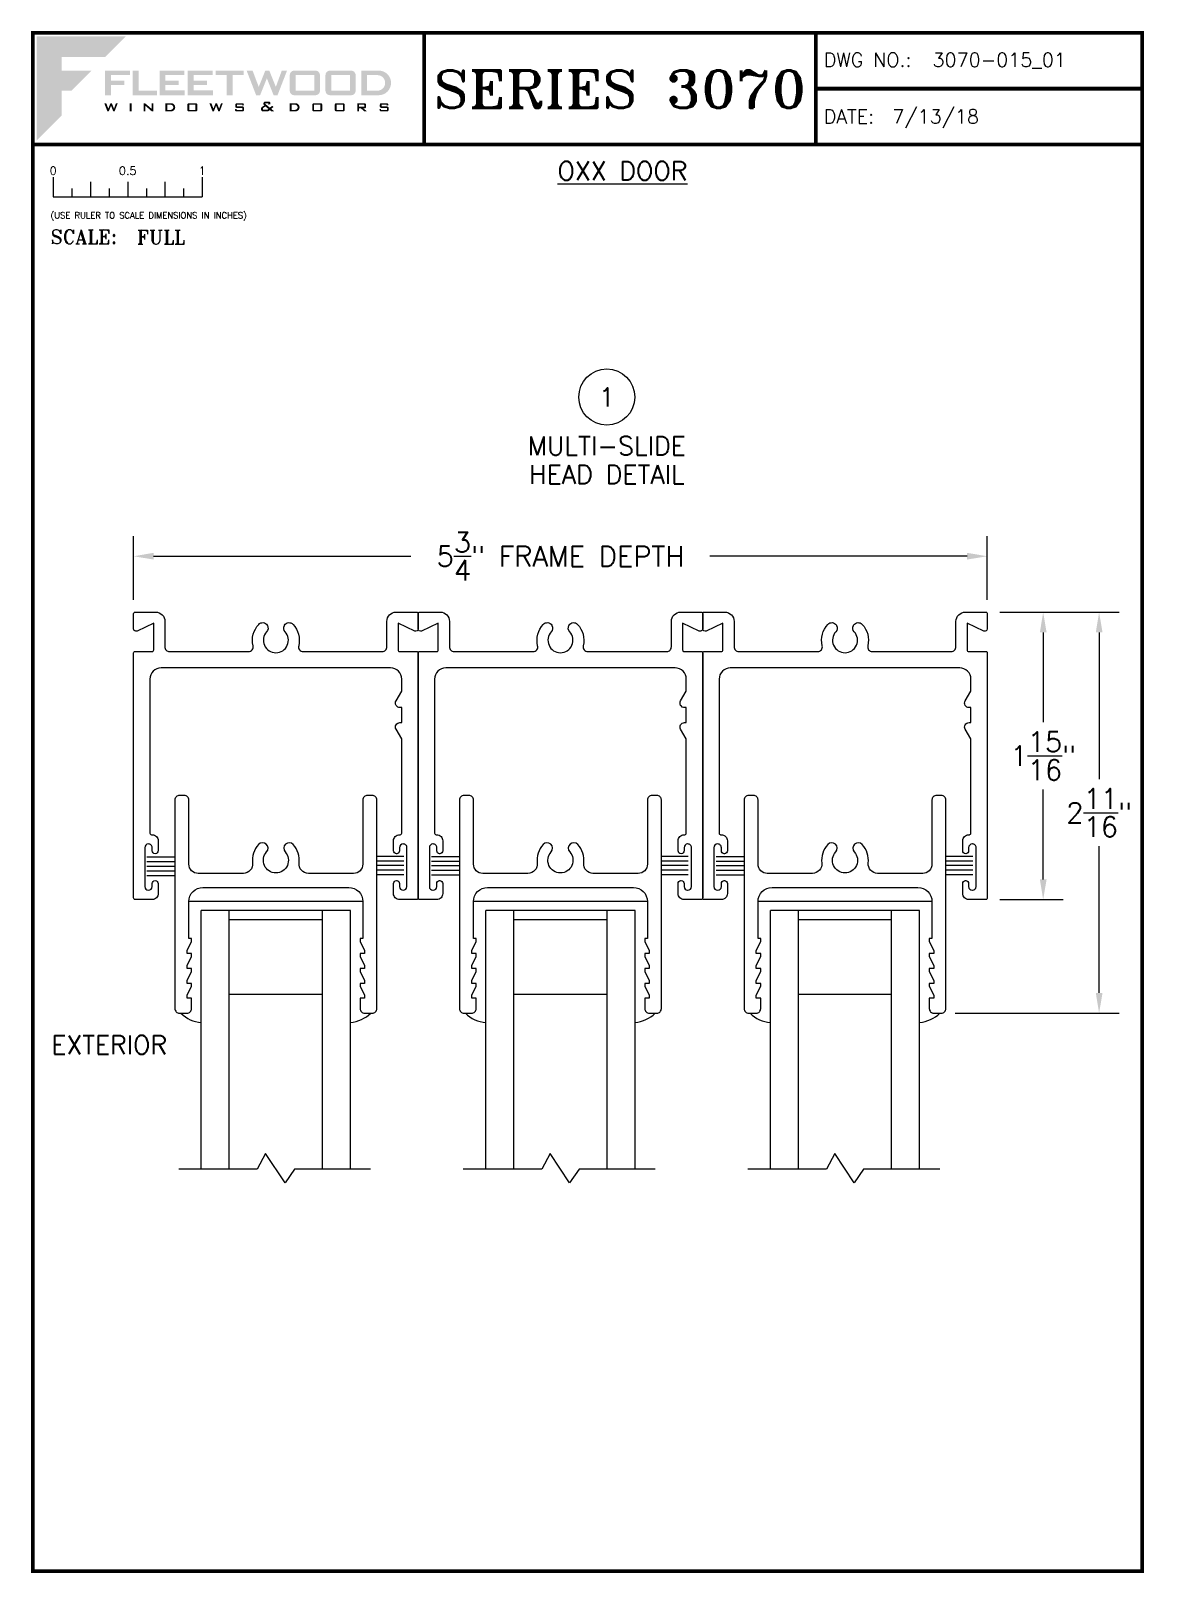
# Paper-space layout 'DETAIL 1' of a CAD drawing. Extents: x 0.3 to 7.8, y 0.1 to 10.4.
# The model-space entities are those that its viewports show. They can reach past a viewport. Long polylines and large blocks are cut down to what shows.
import ezdxf
from ezdxf.enums import TextEntityAlignment as Align

# ---------------------------------------------------------------- set-up
doc = ezdxf.new("R2010")
doc.units = 0
doc.header["$MEASUREMENT"] = 0
doc.layers.get('0').update_dxf_attribs({"linetype": 'CONTINUOUS'})
doc.layers.get('DEFPOINTS').update_dxf_attribs({"color": 1, "linetype": 'CONTINUOUS'})
for name, color, linetype in [('FRAME', 1, 'CONTINUOUS'), ('GLASS-VINYL', 7, 'CONTINUOUS'), ('MISC', 7, 'CONTINUOUS'), ('SEAL', 7, 'CONTINUOUS'), ('TEXT', 7, 'CONTINUOUS'), ('TITLE-BLOCK', 7, 'CONTINUOUS'), ('TITLE_BLOCK', 7, 'CONTINUOUS'), ('VENT', 5, 'CONTINUOUS')]:
    doc.layers.add(name, color=color, linetype=linetype)
doc.layers.add('VP', color=40, linetype='CONTINUOUS', plot=False)
doc.layers.get('VP').off()
doc.styles.add('ROMANS', font='romans')
doc.styles.add('ROMANT', font='romant')
doc.styles.add('SIMPLEX-094', font='simplex.shx', dxfattribs={"height": 0.094})
doc.styles.get("Standard").update_dxf_attribs({"font": 'simplex.shx'})
doc.dimstyles.new('FULL SCALE', dxfattribs={"dimscale": 0.75, "dimtxt": 0.18, "dimasz": 0.18, "dimexe": 0.18, "dimexo": 0.125, "dimgap": 0.09, "dimtad": 0, "dimtih": 1, "dimtoh": 1, "dimdec": 4, "dimzin": 0, "dimdsep": 46, "dimlunit": 4, "dimtxsty": 'Standard', "dimcen": 0.09, "dimadec": 0, "dimazin": 0, "dimtfac": 1, "dimtdec": 4, "dimtofl": 0, "dimtmove": 0, "dimatfit": 3, "dimfxl": 0, "dimtolj": 1, "dimtzin": 0, "dimarcsym": 0})

# ---------------------------------------------------------------- blocks, each defined once
blk = doc.blocks.new('*D49')
at = {"layer": 'DEFPOINTS', "color": 0}
for p in [(6.703, 6.553), (6.405, 3.866), (7.463, 3.866)]:
    blk.add_point(p, dxfattribs=at)
at = {"layer": 'TEXT', "color": 0, "lineweight": -2}
for p, q in [((6.797, 6.553), (7.598, 6.553)), ((7.463, 6.418), (7.463, 5.434)), ((7.463, 4.001), (7.463, 4.984)), ((6.499, 3.866), (7.598, 3.866))]:
    blk.add_line(p, q, dxfattribs=at)
at = {"layer": 'TEXT', "color": 0}
for points in [[(7.441, 6.418), (7.486, 6.418), (7.463, 6.553)], [(7.441, 4.001), (7.486, 4.001), (7.463, 3.866)]]:
    blk.add_solid(points, dxfattribs=at)
at = {"layer": 'TEXT', "color": 0, "insert": (7.463, 5.209), "char_height": 0.135, "attachment_point": 5}
blk.add_mtext('\\A1;2{\\H1x;\\S11/16;}"', dxfattribs=at)
blk = doc.blocks.new('*D50')
at = {"layer": 'DEFPOINTS', "color": 0}
for p in [(6.713, 6.928), (0.989, 6.543), (6.713, 6.543)]:
    blk.add_point(p, dxfattribs=at)
at = {"layer": 'TEXT', "color": 0, "lineweight": -2}
for p, q in [((0.989, 6.637), (0.989, 7.063)), ((6.713, 6.637), (6.713, 7.063)), ((1.124, 6.928), (2.849, 6.928)), ((6.578, 6.928), (4.854, 6.928))]:
    blk.add_line(p, q, dxfattribs=at)
at = {"layer": 'TEXT', "color": 0}
for points in [[(1.124, 6.951), (1.124, 6.906), (0.989, 6.928)], [(6.578, 6.951), (6.578, 6.906), (6.713, 6.928)]]:
    blk.add_solid(points, dxfattribs=at)
at = {"layer": 'TEXT', "color": 0, "insert": (3.851, 6.928), "char_height": 0.135, "attachment_point": 5}
blk.add_mtext('\\A1;5{\\H1x;\\S3/4;}" FRAME DEPTH', dxfattribs=at)
blk = doc.blocks.new('Fleetwood_Logo_6-10-15')
h = blk.add_hatch(color=154)
h.dxf.hatch_style = 1
h.paths.add_polyline_path([(0.2526, -0.0017), (0.0019, -0.0017), (0.0019, -0.2942), (0.0725, -0.2236), (0.0725, -0.1535), (0.1007, -0.1535), (0.1567, -0.0976), (0.0725, -0.0976), (0.0725, -0.0596), (0.1946, -0.0596)])
h = blk.add_hatch(color=251)
h.dxf.hatch_style = 1
h.paths.add_polyline_path([(0.2487, -0.1256), (0.2112, -0.1256), (0.2112, -0.1102), (0.2647, -0.1102), (0.2647, -0.0976), (0.1946, -0.0976), (0.1946, -0.1667), (0.2112, -0.1667), (0.2112, -0.1377), (0.2487, -0.1377)])
h = blk.add_hatch(color=251)
h.dxf.hatch_style = 1
h.paths.add_polyline_path([(0.2886, -0.0976), (0.272, -0.0976), (0.272, -0.1667), (0.3401, -0.1667), (0.3401, -0.1535), (0.2886, -0.1535)])
h = blk.add_hatch(color=251)
h.dxf.hatch_style = 1
h.paths.add_polyline_path([(0.4175, -0.0976), (0.3474, -0.0976), (0.3474, -0.1667), (0.4185, -0.1667), (0.4185, -0.1534), (0.364, -0.1534), (0.364, -0.1377), (0.4015, -0.1377), (0.4015, -0.1256), (0.364, -0.1256), (0.364, -0.1102), (0.4175, -0.1102)])
h = blk.add_hatch(color=251)
h.dxf.hatch_style = 1
h.paths.add_polyline_path([(0.4965, -0.0976), (0.4264, -0.0976), (0.4264, -0.1667), (0.4975, -0.1667), (0.4975, -0.1534), (0.443, -0.1534), (0.443, -0.1377), (0.4804, -0.1377), (0.4804, -0.1256), (0.443, -0.1256), (0.443, -0.1102), (0.4965, -0.1102)])
h = blk.add_hatch(color=251)
h.dxf.hatch_style = 1
h.paths.add_polyline_path([(0.5842, -0.0976), (0.5054, -0.0976), (0.5054, -0.1102), (0.5365, -0.1102), (0.5365, -0.1667), (0.5531, -0.1667), (0.5531, -0.1102), (0.5842, -0.1102)])
h = blk.add_hatch(color=251)
h.dxf.hatch_style = 1
h.paths.add_polyline_path([(0.6089, -0.0976), (0.5921, -0.0976), (0.6188, -0.1667), (0.63, -0.1667), (0.6489, -0.1192), (0.6679, -0.1667), (0.6789, -0.1667), (0.7056, -0.0976), (0.6908, -0.0976), (0.6742, -0.1433), (0.6558, -0.0976), (0.6446, -0.0976), (0.6261, -0.1433)])
h = blk.add_hatch(color=251)
h.dxf.hatch_style = 1
h.paths.add_polyline_path([(0.7853, -0.0976), (0.726, -0.0976, 0.414214), (0.7133, -0.1102), (0.7133, -0.154, 0.414214), (0.726, -0.1667), (0.7853, -0.1667, 0.414214), (0.798, -0.154), (0.798, -0.1102, 0.414214)])
h.paths.add_polyline_path([(0.7819, -0.1102), (0.7819, -0.154), (0.7294, -0.154), (0.7294, -0.1102)], flags=16)
h = blk.add_hatch(color=251)
h.dxf.hatch_style = 1
h.paths.add_polyline_path([(0.8856, -0.0976), (0.8262, -0.0976, 0.414214), (0.8136, -0.1102), (0.8136, -0.154, 0.414214), (0.8262, -0.1667), (0.8856, -0.1667, 0.414214), (0.8982, -0.154), (0.8982, -0.1102, 0.414214)])
h.paths.add_polyline_path([(0.8822, -0.1102), (0.8822, -0.154), (0.8296, -0.154), (0.8296, -0.1102)], flags=16)
h = blk.add_hatch(color=251)
h.dxf.hatch_style = 1
h.paths.add_polyline_path([(0.9632, -0.0976), (0.914, -0.0976), (0.914, -0.1667), (0.9632, -0.1667, 1)])
h.paths.add_polyline_path([(0.9301, -0.1102), (0.9593, -0.1102, -1), (0.9593, -0.154), (0.9301, -0.154)], flags=16)
h = blk.add_hatch(color=7)
h.dxf.hatch_style = 1
h.paths.add_polyline_path([(0.2301, -0.1891), (0.2251, -0.1891), (0.2196, -0.2043), (0.2134, -0.1891), (0.2097, -0.1891), (0.2035, -0.2043), (0.1978, -0.1891), (0.1922, -0.1891), (0.2011, -0.2121), (0.2048, -0.2121), (0.2112, -0.1963), (0.2175, -0.2121), (0.2212, -0.2121)])
h = blk.add_hatch(color=7)
h.dxf.hatch_style = 1
h.paths.add_polyline_path([(0.2691, -0.1891), (0.2637, -0.1891), (0.2637, -0.2118), (0.2637, -0.2121), (0.2691, -0.2121)])
h = blk.add_hatch(color=7)
h.dxf.hatch_style = 1
h.paths.add_polyline_path([(0.3077, -0.1964), (0.3259, -0.2121), (0.3298, -0.2121), (0.3298, -0.1891), (0.325, -0.1891), (0.325, -0.2047), (0.3067, -0.1891), (0.3029, -0.1891), (0.3029, -0.2121), (0.3077, -0.2121)])
h = blk.add_hatch(color=7)
h.dxf.hatch_style = 1
h.paths.add_polyline_path([(0.3801, -0.1891), (0.3637, -0.1891), (0.3637, -0.2121), (0.3801, -0.2121, 1)])
h.paths.add_polyline_path([(0.3691, -0.2079), (0.3691, -0.1933), (0.3788, -0.1933, -1), (0.3788, -0.2079)], flags=16)
h = blk.add_hatch(color=7)
h.dxf.hatch_style = 1
h.paths.add_polyline_path([(0.4537, -0.2079), (0.4537, -0.1933, 0.414214), (0.4495, -0.1891), (0.4297, -0.1891, 0.414214), (0.4255, -0.1933), (0.4255, -0.2079, 0.414214), (0.4297, -0.2121), (0.4495, -0.2121, 0.414214)])
h.paths.add_polyline_path([(0.4308, -0.2079), (0.4308, -0.1933), (0.4484, -0.1933), (0.4484, -0.2079)], flags=16)
h = blk.add_hatch(color=7)
h.dxf.hatch_style = 1
h.paths.add_polyline_path([(0.5253, -0.1891), (0.5203, -0.1891), (0.5148, -0.2043), (0.5087, -0.1891), (0.5049, -0.1891), (0.4988, -0.2043), (0.493, -0.1891), (0.4874, -0.1891), (0.4963, -0.2121), (0.5001, -0.2121), (0.5064, -0.1963), (0.5127, -0.2121), (0.5164, -0.2121)])
h = blk.add_hatch(color=7)
h.dxf.hatch_style = 1
h.paths.add_polyline_path([(0.5801, -0.1891), (0.5643, -0.1891, 0.414214), (0.56, -0.1933), (0.56, -0.1981, 0.414214), (0.5643, -0.2024), (0.58, -0.2024), (0.58, -0.2078), (0.5637, -0.2078), (0.5637, -0.2052), (0.5591, -0.2062), (0.5591, -0.2078, 0.414214), (0.5634, -0.2121), (0.5805, -0.2121, 0.414214), (0.5848, -0.2078), (0.5848, -0.2024, 0.414214), (0.5805, -0.1982), (0.5648, -0.1982), (0.5648, -0.193), (0.5798, -0.193), (0.5798, -0.1958), (0.5843, -0.1948), (0.5843, -0.1933, 0.414214)])
h = blk.add_hatch(color=7)
h.dxf.hatch_style = 1
h.paths.add_polyline_path([(0.645, -0.1913, -0.222262), (0.6447, -0.1906), (0.6447, -0.1892), (0.6535, -0.1892), (0.6535, -0.193), (0.6587, -0.1918), (0.6587, -0.189, 0.414214), (0.6544, -0.1847), (0.6437, -0.1847, 0.414214), (0.6394, -0.189), (0.6394, -0.1922, 0.222262), (0.6407, -0.1948), (0.6415, -0.1955), (0.6345, -0.1998, 0.260684), (0.6329, -0.2027), (0.6329, -0.2078, 0.414214), (0.6372, -0.2121), (0.6514, -0.2121, 0.17577), (0.6536, -0.2113), (0.657, -0.2085), (0.6614, -0.2121), (0.6699, -0.2121), (0.6613, -0.2049), (0.6676, -0.1997), (0.6637, -0.1964), (0.6574, -0.2017)])
h.paths.add_polyline_path([(0.6532, -0.2052), (0.6509, -0.2072, -0.17577), (0.6502, -0.2074), (0.6382, -0.2074), (0.6382, -0.2033, -0.260684), (0.6387, -0.2025), (0.6451, -0.1985)], flags=16)
h = blk.add_hatch(color=7)
h.dxf.hatch_style = 1
h.paths.add_polyline_path([(0.7294, -0.1891), (0.713, -0.1891), (0.713, -0.2121), (0.7294, -0.2121, 1)])
h.paths.add_polyline_path([(0.7184, -0.2079), (0.7184, -0.1933), (0.7281, -0.1933, -1), (0.7281, -0.2079)], flags=16)
h = blk.add_hatch(color=7)
h.dxf.hatch_style = 1
h.paths.add_polyline_path([(0.8045, -0.2079), (0.8045, -0.1933, 0.414214), (0.8003, -0.1891), (0.7805, -0.1891, 0.414214), (0.7763, -0.1933), (0.7763, -0.2079, 0.414214), (0.7805, -0.2121), (0.8003, -0.2121, 0.414214)])
h.paths.add_polyline_path([(0.7816, -0.2079), (0.7816, -0.1933), (0.7992, -0.1933), (0.7992, -0.2079)], flags=16)
h = blk.add_hatch(color=7)
h.dxf.hatch_style = 1
h.paths.add_polyline_path([(0.8678, -0.2079), (0.8678, -0.1933, 0.414214), (0.8636, -0.1891), (0.8438, -0.1891, 0.414214), (0.8396, -0.1933), (0.8396, -0.2079, 0.414214), (0.8438, -0.2121), (0.8636, -0.2121, 0.414214)])
h.paths.add_polyline_path([(0.8449, -0.2079), (0.8449, -0.1933), (0.8624, -0.1933), (0.8624, -0.2079)], flags=16)
h = blk.add_hatch(color=7)
h.dxf.hatch_style = 1
h.paths.add_polyline_path([(0.9277, -0.1993), (0.9277, -0.1933, 0.414214), (0.9235, -0.1891), (0.9028, -0.1891), (0.9028, -0.2121), (0.9082, -0.2121), (0.9082, -0.2035), (0.9131, -0.2035), (0.9224, -0.2121), (0.9303, -0.2121), (0.9197, -0.2035), (0.9235, -0.2035, 0.414214)])
h.paths.add_polyline_path([(0.9082, -0.1993), (0.9082, -0.1933), (0.9214, -0.1933, -0.414214), (0.9224, -0.1943), (0.9224, -0.1983, -0.414214), (0.9214, -0.1993)], flags=16)
h = blk.add_hatch(color=7)
h.dxf.hatch_style = 1
h.paths.add_polyline_path([(0.9867, -0.1982), (0.971, -0.1982), (0.971, -0.193), (0.9859, -0.193), (0.9859, -0.1958), (0.9905, -0.1948), (0.9905, -0.1933, 0.414214), (0.9863, -0.1891), (0.9705, -0.1891, 0.414214), (0.9662, -0.1933), (0.9662, -0.1981, 0.414214), (0.9705, -0.2024), (0.9862, -0.2024), (0.9862, -0.2078), (0.9699, -0.2078), (0.9699, -0.2052), (0.9653, -0.2062), (0.9653, -0.2078, 0.414214), (0.9696, -0.2121), (0.9867, -0.2121, 0.414214), (0.991, -0.2078), (0.991, -0.2024, 0.414214)])
blk = doc.blocks.new('A-SIZE_P')
at = {"const_width": 0.025}
blk.add_lwpolyline([(0.313, 0.125), (7.751, 0.125), (7.751, 10.437), (0.313, 10.437)], close=True, dxfattribs=at)
for points in [[(2.938, 10.437), (2.938, 9.687)], [(5.563, 10.437), (5.563, 9.687)], [(5.563, 10.062), (7.751, 10.062)], [(0.313, 9.687), (7.751, 9.687)]]:
    blk.add_lwpolyline(points, dxfattribs=at)
at = {"xscale": 2.387023416083395, "yscale": 2.387023416083395, "zscale": 2.387023416083395}
blk.add_blockref('Fleetwood_Logo_6-10-15', (0.334, 10.416), dxfattribs=at)
for s, style, p in [('DWG NO.:', 'SIMPLEX-094', (5.617, 10.209)), ('DATE:', 'SIMPLEX-094', (5.616, 9.829)), ('SCALE:', 'ROMANT', (0.433, 9.022))]:
    blk.add_text(s, height=0.094, dxfattribs=dict(style=style)).set_placement(p)
for tag, p, style in [('DWG_NO', (6.346, 10.209), 'SIMPLEX-094'), ('DATE', (6.077, 9.829), 'SIMPLEX-094'), ('SCALE', (1.011, 9.02), 'ROMANT')]:
    blk.add_attdef(tag, p, '', height=0.094, dxfattribs=dict(style=style))
for tag, height, style, width, p, p2 in [('DWG_NO_F', 0.094, 'SIMPLEX-094', 1.745692, (6.347, 10.209), (7.683, 10.209)), ('PRODUCT', 0.25, 'ROMANT', 1.390728, (3.001, 9.934), (5.5, 9.934))]:
    blk.add_attdef(tag, text='', height=height, dxfattribs=dict(style=style, width=width)).set_placement(p, p2, align=Align.FIT)
blk = doc.blocks.new('Full')
for p, q in [((0.137, -0.219), (0.137, -0.35)), ((0.262, -0.294), (0.262, -0.35)), ((0.387, -0.249), (0.387, -0.35)), ((0.512, -0.294), (0.512, -0.35)), ((0.637, -0.249), (0.637, -0.35)), ((0.762, -0.294), (0.762, -0.35)), ((0.887, -0.249), (0.887, -0.35)), ((1.012, -0.294), (1.012, -0.35)), ((1.137, -0.219), (1.137, -0.35)), ((0.137, -0.35), (1.137, -0.35))]:
    blk.add_line(p, q)
for s, p in [('0', (0.137, -0.219)), ('0.5', (0.637, -0.219)), ('1', (1.137, -0.219))]:
    blk.add_text(s, height=0.055).set_placement(p, align=Align.BOTTOM_CENTER)
at = {"style": 'ROMANS'}
blk.add_text('(USE RULER TO SCALE DIMENSIONS IN INCHES)', height=0.04115, dxfattribs=at).set_placement((0.12, -0.495))
blk = doc.blocks.new('*D101')
at = {"layer": 'DEFPOINTS', "color": 0}
for p in [(6.703, 6.553), (6.703, 4.627), (7.088, 4.627)]:
    blk.add_point(p, dxfattribs=at)
at = {"layer": 'MISC', "color": 0, "lineweight": -2}
for p, q in [((6.797, 6.553), (7.223, 6.553)), ((7.088, 6.418), (7.088, 5.815)), ((7.088, 4.762), (7.088, 5.365)), ((6.797, 4.627), (7.223, 4.627))]:
    blk.add_line(p, q, dxfattribs=at)
at = {"layer": 'MISC', "color": 0}
for points in [[(7.066, 6.418), (7.111, 6.418), (7.088, 6.553)], [(7.066, 4.762), (7.111, 4.762), (7.088, 4.627)]]:
    blk.add_solid(points, dxfattribs=at)
at = {"layer": 'MISC', "color": 0, "insert": (7.088, 5.59), "char_height": 0.135, "attachment_point": 5}
blk.add_mtext('\\A1;1{\\H1x;\\S15/16;}"', dxfattribs=at)
blk = doc.blocks.new('sectball')
blk.add_circle((0, 0), 0.125)
blk.add_attdef('NO', text='', height=0.062).set_placement((0, 0), align=Align.MIDDLE_CENTER)
for tag, p in [('LINE1', (0, -0.2588)), ('LINE2', (0, -0.3864)), ('LINE3', (0, -0.5214))]:
    blk.add_attdef(tag, text='', height=0.078).set_placement(p, align=Align.CENTER)
blk = doc.blocks.new('3004 STD TOP-RAIL')
at = {"color": 5}
blk.add_lwpolyline([(-0.116, 0.106), (-0.116, 0.106, 0.216769), (-0.156, -0.018, -0.448133), (-0.218, -0.087), (-0.521, -0.087, -0.414214), (-0.583, -0.025), (-0.583, 0.405, 0.414214), (-0.614, 0.436), (-0.646, 0.436, 0.414214), (-0.677, 0.405), (-0.677, -0.993, 0.414214), (-0.646, -1.024), (-0.596, -1.024, 0.414214), (-0.565, -0.993), (-0.565, -0.924), (-0.595, -0.924), (-0.595, -0.904), (-0.565, -0.844), (-0.565, -0.824), (-0.595, -0.824), (-0.595, -0.804), (-0.565, -0.744), (-0.565, -0.724), (-0.595, -0.724), (-0.595, -0.704), (-0.565, -0.644), (-0.565, -0.624), (-0.595, -0.624), (-0.595, -0.604), (-0.565, -0.544), (-0.565, -0.524), (-0.583, -0.524), (-0.583, -0.275, -0.414214), (-0.489, -0.181), (0, -0.181), (0.489, -0.181, -0.414214), (0.583, -0.275), (0.583, -0.524), (0.565, -0.524), (0.565, -0.544), (0.595, -0.604), (0.595, -0.624), (0.565, -0.624), (0.565, -0.644), (0.595, -0.704), (0.595, -0.724), (0.565, -0.724), (0.565, -0.744), (0.595, -0.804), (0.595, -0.824), (0.565, -0.824), (0.565, -0.844), (0.595, -0.904), (0.595, -0.924), (0.565, -0.924), (0.565, -0.993, 0.414214), (0.596, -1.024), (0.646, -1.024, 0.414214), (0.677, -0.993), (0.677, 0.405, 0.414214), (0.646, 0.436), (0.614, 0.436, 0.414214), (0.583, 0.405), (0.583, -0.025, -0.414214), (0.521, -0.087), (0.218, -0.087, -0.448133), (0.156, -0.018, 0.216769), (0.116, 0.106, 0.999998), (0.062, 0.057, -0.651692), (0, -0.084, -0.651692), (-0.062, 0.057, 0.999998), (-0.116, 0.106), (-0.116, 0.106)], format="xyb", dxfattribs=at)
blk = doc.blocks.new('3046 MS HEAD SINGLE TRACK')
blk.add_lwpolyline([(1.76, 1.095), (1.898, 1.095, -0.414214), (1.908, 1.085), (1.908, 0.982, -0.546624), (1.885, 0.968), (1.773, 1.02), (1.773, 0.842, 0.414214), (1.783, 0.831), (1.898, 0.831, -0.414214), (1.908, 0.822), (1.908, -0.821, -0.414214), (1.898, -0.831), (1.783, -0.831, -0.414214), (1.743, -0.791), (1.743, -0.724, -0.414214), (1.762, -0.704), (1.764, -0.704, -0.414214), (1.783, -0.724), (1.783, -0.745, 0.414214), (1.807, -0.769), (1.808, -0.769, 0.414214), (1.833, -0.745), (1.833, -0.484, 0.414214), (1.808, -0.459), (1.807, -0.459, 0.414214), (1.783, -0.484), (1.783, -0.505, -0.414214), (1.764, -0.524), (1.763, -0.524, -0.414214), (1.743, -0.504), (1.743, -0.437, -0.414214), (1.783, -0.397), (1.788, -0.397, 0.414214), (1.798, -0.387), (1.798, 0.245), (1.76, 0.31, -0.57735), (1.786, 0.355), (1.798, 0.355), (1.798, 0.455), (1.786, 0.455, -0.57735), (1.76, 0.5), (1.798, 0.566), (1.798, 0.646, 0.414214), (1.723, 0.721), (0.185, 0.721, 0.414214), (0.11, 0.646), (0.11, -0.387, 0.414214), (0.12, -0.397), (0.125, -0.397, -0.414214), (0.165, -0.437), (0.165, -0.504, -0.414214), (0.145, -0.524), (0.144, -0.524, -0.414214), (0.125, -0.505), (0.125, -0.484, 0.414214), (0.1, -0.459), (0.099, -0.459, 0.414214), (0.075, -0.484), (0.075, -0.745, 0.414214), (0.099, -0.769), (0.1, -0.769, 0.414214), (0.125, -0.745), (0.125, -0.724, -0.414214), (0.144, -0.704), (0.145, -0.704, -0.414214), (0.165, -0.724), (0.165, -0.791, -0.414214), (0.125, -0.831), (0.01, -0.831, -0.414214), (0, -0.821), (0, 0.822, -0.414214), (0.01, 0.831), (0.125, 0.831, 0.414214), (0.135, 0.842), (0.135, 1.02), (0.023, 0.968, -0.546624), (0, 0.982), (0, 1.085, -0.414214), (0.01, 1.095), (0.148, 1.095, -0.414214), (0.21, 1.033), (0.21, 0.863, 0.414214), (0.241, 0.831), (0.771, 0.831, 0.485225), (0.801, 0.87, -0.250378), (0.839, 1.013, -0.505732), (0.896, 1.007), (0.897, 1.006, -0.327538), (0.892, 0.963, 0.652778), (0.954, 0.823, 0.652778), (1.016, 0.963, -0.327538), (1.011, 1.006), (1.012, 1.007, -0.505732), (1.069, 1.013, -0.250378), (1.107, 0.87, 0.485225), (1.137, 0.831), (1.667, 0.831, 0.414214), (1.698, 0.863), (1.698, 1.033, -0.414214)], format="xyb", close=True)

msp = doc.modelspace()

# ---------------------------------------------------------------- linework, layer by layer
at = {"layer": 'GLASS-VINYL'}
for p, q in [((-4.91381, 17.57611), (-6.07981, 17.57611)), ((-3.00581, 17.57611), (-4.17181, 17.57611)), ((-1.09781, 17.57611), (-2.26381, 17.57611)), ((-5.99685, 15.78176), (-5.99685, 17.51411)), ((-4.99685, 17.51411), (-5.99685, 17.51411)), ((-5.80935, 15.78176), (-5.80935, 17.51411)), ((-5.18435, 15.78176), (-5.18435, 17.51411)), ((-4.99685, 15.78176), (-4.99685, 17.51411)), ((-4.08885, 15.78176), (-4.08885, 17.51411)), ((-3.08885, 17.51411), (-4.08885, 17.51411)), ((-3.90135, 15.78176), (-3.90135, 17.51411)), ((-3.27635, 15.78176), (-3.27635, 17.51411)), ((-3.08885, 15.78176), (-3.08885, 17.51411)), ((-2.18085, 15.78176), (-2.18085, 17.51411)), ((-1.18085, 17.51411), (-2.18085, 17.51411)), ((-1.99335, 15.78176), (-1.99335, 17.51411)), ((-1.36835, 15.78176), (-1.36835, 17.51411)), ((-1.18085, 15.78176), (-1.18085, 17.51411)), ((-5.18435, 17.45211), (-5.80935, 17.45211)), ((-3.27635, 17.45211), (-3.90135, 17.45211)), ((-1.36835, 17.45211), (-1.99335, 17.45211)), ((-5.18435, 16.95111), (-5.80935, 16.95111)), ((-3.27635, 16.95111), (-3.90135, 16.95111)), ((-1.36835, 16.95111), (-1.99335, 16.95111))]:
    msp.add_line(p, q, dxfattribs=at)
for points in [[(-4.86146, 15.78176), (-5.37181, 15.78176), (-5.43549, 15.68949), (-5.566, 15.88602), (-5.62181, 15.78176), (-6.14833, 15.78176)], [(-2.95346, 15.78176), (-3.46381, 15.78176), (-3.52749, 15.68949), (-3.658, 15.88602), (-3.71381, 15.78176), (-4.24033, 15.78176)], [(-1.04546, 15.78176), (-1.55581, 15.78176), (-1.61949, 15.68949), (-1.75, 15.88602), (-1.80581, 15.78176), (-2.33233, 15.78176)]]:
    msp.add_lwpolyline(points, dxfattribs=at)
for centre, start, end in [((-5.9785, 16.98101), 224.935627, 265.182257), ((-5.01316, 16.98312), 274.280755, 314.252642), ((-4.0705, 16.98101), 224.935627, 265.182257), ((-3.10516, 16.98312), 274.280755, 314.252642), ((-2.1625, 16.98101), 224.935627, 265.182257), ((-1.19716, 16.98312), 274.280755, 314.252642)]:
    msp.add_arc(centre, 0.2185, start, end, dxfattribs=at)
at = {"layer": 'SEAL'}
for p, q in [((-6.36136, 17.87389), (-6.17162, 17.87389)), ((-6.36136, 17.84289), (-6.17162, 17.84289)), ((-6.36136, 17.81189), (-6.17162, 17.81189)), ((-6.36136, 17.78089), (-6.17162, 17.78089)), ((-4.63956, 17.87748), (-4.81981, 17.87748)), ((-4.63956, 17.84648), (-4.81981, 17.84648)), ((-4.63956, 17.81548), (-4.81981, 17.81548)), ((-4.63956, 17.78448), (-4.81981, 17.78448)), ((-4.45336, 17.87748), (-4.26581, 17.87748)), ((-4.45336, 17.84648), (-4.26581, 17.84648)), ((-4.45336, 17.81548), (-4.26581, 17.81548)), ((-4.45336, 17.78448), (-4.26581, 17.78448)), ((-2.73156, 17.87748), (-2.91181, 17.87748)), ((-2.73156, 17.84648), (-2.91181, 17.84648)), ((-2.73156, 17.81548), (-2.91181, 17.81548)), ((-2.73156, 17.78448), (-2.91181, 17.78448)), ((-2.54536, 17.87748), (-2.35781, 17.87748)), ((-2.54536, 17.84648), (-2.35781, 17.84648)), ((-2.54536, 17.81548), (-2.35781, 17.81548)), ((-2.54536, 17.78448), (-2.35781, 17.78448)), ((-0.82356, 17.87748), (-1.00381, 17.87748)), ((-0.82356, 17.84648), (-1.00381, 17.84648)), ((-0.82356, 17.81548), (-1.00381, 17.81548)), ((-0.82356, 17.78448), (-1.00381, 17.78448)), ((-6.36136, 17.74989), (-6.17162, 17.74989)), ((-4.63956, 17.75348), (-4.81981, 17.75348)), ((-4.45336, 17.75348), (-4.26581, 17.75348)), ((-2.73156, 17.75348), (-2.91181, 17.75348)), ((-2.54536, 17.75348), (-2.35781, 17.75348)), ((-0.82356, 17.75348), (-1.00381, 17.75348))]:
    msp.add_line(p, q, dxfattribs=at)

# ---------------------------------------------------------------- block references
at = {"layer": 'FRAME'}
for p in [(-6.45081, 18.41961), (-4.54281, 18.41961), (-2.63481, 18.41961)]:
    msp.add_blockref('3046 MS HEAD SINGLE TRACK', p, dxfattribs=at)
at = {"layer": 'VENT'}
for p in [(-5.49681, 17.85061), (-3.58881, 17.85061), (-1.68081, 17.85061)]:
    msp.add_blockref('3004 STD TOP-RAIL', p, dxfattribs=at)

psp = doc.layouts.new('DETAIL 1')

# ---------------------------------------------------------------- block references
at = {"layer": 'TEXT'}
ref = psp.add_blockref('sectball', (4.16231, 7.99522), dxfattribs=dict(at, xscale=1.503999999999998, yscale=1.503999999999998, zscale=1.503999999999998))
ref.add_attrib('NO', '1', dxfattribs={"layer": '0', "height": 0.125}).set_placement((4.16231, 7.99522), align=Align.MIDDLE_CENTER)
ref.add_attrib('LINE1', 'MULTI-SLIDE', dxfattribs={"layer": '0', "height": 0.125}).set_placement((4.16231, 7.60595), align=Align.CENTER)
ref.add_attrib('LINE2', 'HEAD DETAIL', dxfattribs={"layer": '0', "height": 0.125}).set_placement((4.16231, 7.41413), align=Align.CENTER)
at = {"layer": 'TITLE-BLOCK'}
ref = psp.add_blockref('A-SIZE_P', (0, 0), dxfattribs=at)
ref.add_attrib('DATE', '7/13/18', (6.07741, 9.82884), dxfattribs={"layer": '0', "height": 0.094, "style": 'SIMPLEX-094'})
ref.add_attrib('SCALE', 'FULL', (1.01101, 9.02035), dxfattribs={"layer": '0', "height": 0.094, "style": 'ROMANT'})
ref.add_attrib('PRODUCT', 'SERIES 3070', dxfattribs={"layer": '0', "height": 0.25, "style": 'ROMANT', "width": 0.981308}).set_placement((3.0005, 9.93352), (5.5005, 9.93352), align=Align.FIT)
ref.add_attrib('DWG_NO', '3070-015_01', (6.34634, 10.20879), dxfattribs={"layer": '0', "height": 0.094, "style": 'SIMPLEX-094'})
at = {"layer": 'TITLE_BLOCK'}
psp.add_blockref('Full', (0.313, 9.687), dxfattribs=at)

# ---------------------------------------------------------------- texts
at = {"layer": 'TEXT'}
psp.add_text('EXTERIOR', height=0.124, dxfattribs=at).set_placement((0.82621, 3.59113), align=Align.CENTER)
at = {"layer": 'TEXT', "insert": (4.26732, 9.51107), "char_height": 0.124, "width": 1.2194, "attachment_point": 5}
psp.add_mtext('{\\LOXX DOOR}', dxfattribs=at)

# ---------------------------------------------------------------- dimensions: what is measured, and where the dimension line sits
at = {"layer": 'MISC'}
dim = psp.add_linear_dim(base=(7.08845, 4.6271), p1=(6.70345, 6.5531), p2=(6.70345, 4.6271), angle=90, dimstyle='FULL SCALE', dxfattribs=at)
dim.commit()
dim.dimension.update_dxf_attribs({"geometry": '*D101', "text_midpoint": (7.08845, 5.5901)})
at = {"layer": 'TEXT'}
dim = psp.add_linear_dim(base=(6.71345, 6.9281), p1=(0.98945, 6.5431), p2=(6.71345, 6.5431), angle=180, text='<> FRAME DEPTH', dimstyle='FULL SCALE', dxfattribs=at)
dim.commit()
dim.dimension.update_dxf_attribs({"geometry": '*D50', "text_midpoint": (3.85145, 6.9281)})
dim = psp.add_linear_dim(base=(7.46345, 3.8656), p1=(6.70345, 6.5531), p2=(6.40545, 3.8656), angle=90, dimstyle='FULL SCALE', dxfattribs=at)
dim.commit()
dim.dimension.update_dxf_attribs({"geometry": '*D49', "text_midpoint": (7.46345, 5.20935)})

# ---------------------------------------------------------------- viewports
at = {"layer": 'VP'}
psp.add_viewport(center=(3.70964, 4.83498), size=(6.3528, 4.3015867), view_center_point=(-3.73061, 17.79599), view_height=4.3015868, dxfattribs=at)

doc.saveas('drawing.dxf')
